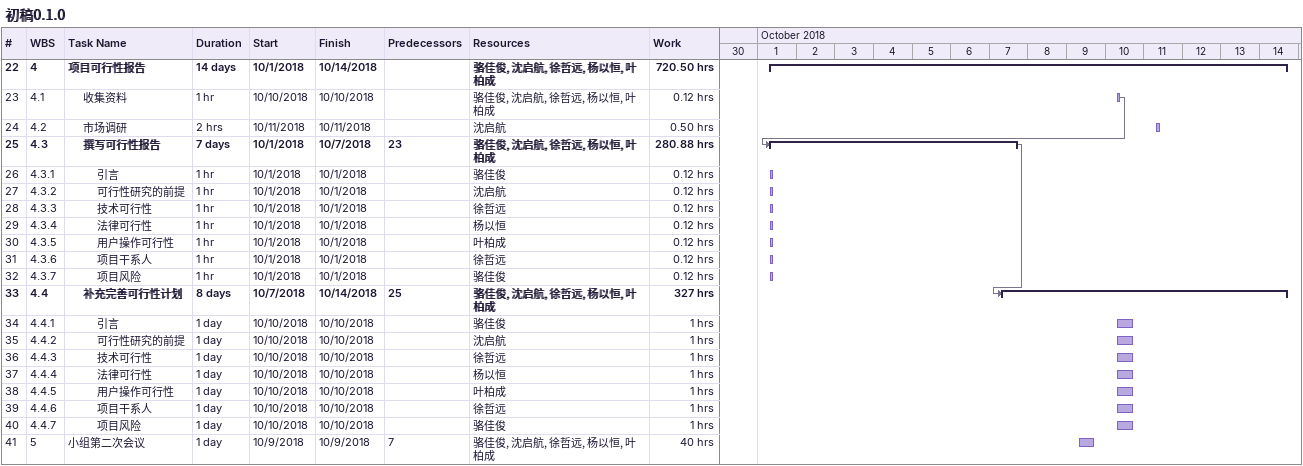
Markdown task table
初稿0.1.0

| ID | WBS | Task | Duration | Start | Finish | Predecessors | Resources | Work (h) |
|---|---|---|---|---|---|---|---|---|
| 22 | 4 | **项目可行性报告** | 14d | 2018-10-01 | 2018-10-14 |  | 骆佳俊, 沈启航, 徐哲远, 杨以恒, 叶柏成 | 720.50 |
| 23 | 4.1 | 收集资料 | 1h | 2018-10-10 | 2018-10-10 |  | 骆佳俊, 沈启航, 徐哲远, 杨以恒, 叶柏成 | 0.12 |
| 24 | 4.2 | 市场调研 | 2h | 2018-10-11 | 2018-10-11 |  | 沈启航 | 0.50 |
| 25 | 4.3 | **撰写可行性报告** | 7d | 2018-10-01 | 2018-10-07 | 23 | 骆佳俊, 沈启航, 徐哲远, 杨以恒, 叶柏成 | 280.88 |
| 26 | 4.3.1 | 引言 | 1h | 2018-10-01 | 2018-10-01 |  | 骆佳俊 | 0.12 |
| 27 | 4.3.2 | 可行性研究的前提 | 1h | 2018-10-01 | 2018-10-01 |  | 沈启航 | 0.12 |
| 28 | 4.3.3 | 技术可行性 | 1h | 2018-10-01 | 2018-10-01 |  | 徐哲远 | 0.12 |
| 29 | 4.3.4 | 法律可行性 | 1h | 2018-10-01 | 2018-10-01 |  | 杨以恒 | 0.12 |
| 30 | 4.3.5 | 用户操作可行性 | 1h | 2018-10-01 | 2018-10-01 |  | 叶柏成 | 0.12 |
| 31 | 4.3.6 | 项目干系人 | 1h | 2018-10-01 | 2018-10-01 |  | 徐哲远 | 0.12 |
| 32 | 4.3.7 | 项目风险 | 1h | 2018-10-01 | 2018-10-01 |  | 骆佳俊 | 0.12 |
| 33 | 4.4 | **补充完善可行性计划** | 8d | 2018-10-07 | 2018-10-14 | 25 | 骆佳俊, 沈启航, 徐哲远, 杨以恒, 叶柏成 | 327 |
| 34 | 4.4.1 | 引言 | 1d | 2018-10-10 | 2018-10-10 |  | 骆佳俊 | 1 |
| 35 | 4.4.2 | 可行性研究的前提 | 1d | 2018-10-10 | 2018-10-10 |  | 沈启航 | 1 |
| 36 | 4.4.3 | 技术可行性 | 1d | 2018-10-10 | 2018-10-10 |  | 徐哲远 | 1 |
| 37 | 4.4.4 | 法律可行性 | 1d | 2018-10-10 | 2018-10-10 |  | 杨以恒 | 1 |
| 38 | 4.4.5 | 用户操作可行性 | 1d | 2018-10-10 | 2018-10-10 |  | 叶柏成 | 1 |
| 39 | 4.4.6 | 项目干系人 | 1d | 2018-10-10 | 2018-10-10 |  | 徐哲远 | 1 |
| 40 | 4.4.7 | 项目风险 | 1d | 2018-10-10 | 2018-10-10 |  | 骆佳俊 | 1 |
| 41 | 5 | 小组第二次会议 | 1d | 2018-10-09 | 2018-10-09 | 7 | 骆佳俊, 沈启航, 徐哲远, 杨以恒, 叶柏成 | 40 |
